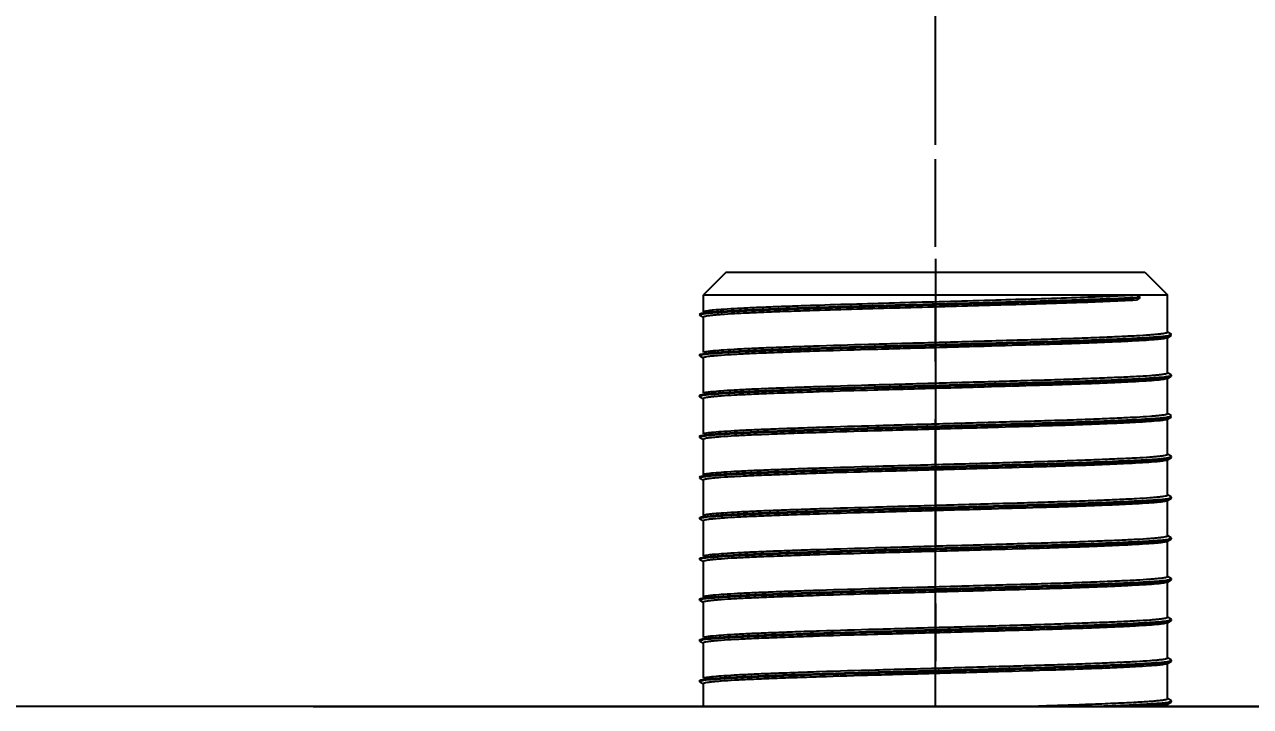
# Model space of a CAD drawing. Header units: millimetres. Extents: x 14221 to 15062, y 1145 to 1740.
# Drawn here: x 14481.2 to 14535.3, y 1501.9 to 1532 of the extents above; entities that cross this region are included whole.
import ezdxf

# ---------------------------------------------------------------- set-up
doc = ezdxf.new("R2010")
doc.units = ezdxf.units.MM
doc.linetypes.add('CENTERX2', pattern=[20.32, 12.7, -2.54, 2.54, -2.54])
for name, color, linetype in [('CENTER', 1, 'CENTERX2'), ('DIM', 3, 'Continuous'), ('벽', 2, 'Continuous')]:
    doc.layers.add(name, color=color, linetype=linetype)
doc.styles.get("Standard").update_dxf_attribs({"font": 'arial.ttf'})
doc.dimstyles.new('ISO-25', dxfattribs={"dimtxt": 5, "dimasz": 5, "dimexe": 1.252, "dimexo": 0.625, "dimgap": 1, "dimtad": 1, "dimtoh": 1, "dimdec": 1, "dimdsep": 46, "dimtxsty": 'Standard', "dimcen": 0, "dimclrd": 3, "dimclre": 3, "dimclrt": 4, "dimadec": 0, "dimazin": 0, "dimtfac": 1, "dimtdec": 1, "dimtmove": 0, "dimatfit": 3, "dimfxl": 1, "dimarcsym": 0})

# ---------------------------------------------------------------- blocks, each defined once
blk = doc.blocks.new('*D50')
at = {"layer": 'Defpoints', "color": 0, "transparency": 16777216}
for p in [(14521.405, 1543.497), (14317.402, 1526.067), (14521.405, 1526.067)]:
    blk.add_point(p, dxfattribs=at)
at = {"layer": 'DIM', "color": 3, "lineweight": -2, "transparency": 16777216}
for p, q in [((14317.402, 1526.692), (14317.402, 1544.749)), ((14521.405, 1526.692), (14521.405, 1544.749)), ((14323.402, 1543.497), (14402.128, 1543.497)), ((14515.405, 1543.497), (14436.679, 1543.497))]:
    blk.add_line(p, q, dxfattribs=at)
at = {"layer": 'DIM', "color": 3, "transparency": 16777216}
for points in [[(14323.402, 1544.497), (14323.402, 1542.497), (14317.402, 1543.497)], [(14515.405, 1544.497), (14515.405, 1542.497), (14521.405, 1543.497)]]:
    blk.add_solid(points, dxfattribs=at)
at = {"layer": 'DIM', "color": 4, "transparency": 16777216, "insert": (14419.404, 1543.497), "char_height": 6, "attachment_point": 5}
blk.add_mtext('150~200', dxfattribs=at)

msp = doc.modelspace()

# ---------------------------------------------------------------- linework, layer by layer
at = {"color": 7, "linetype": 'Continuous'}
for p, q in [((14512.155, 1521.067), (14511.155, 1520.067)), ((14512.155, 1521.067), (14530.655, 1521.067)), ((14530.655, 1521.067), (14531.655, 1520.067)), ((14511.155, 1520.067), (14531.655, 1520.067)), ((14511.155, 1519.318), (14511.155, 1520.067)), ((14530.282, 1520.067), (14530.431, 1519.968)), ((14530.431, 1519.929), (14530.282, 1519.829)), ((14530.294, 1519.961), (14530.431, 1519.968)), ((14530.431, 1519.929), (14530.431, 1519.968)), ((14531.655, 1518.418), (14531.655, 1520.067)), ((14510.983, 1519.219), (14510.995, 1519.232)), ((14510.983, 1519.179), (14510.984, 1519.182)), ((14510.995, 1519.165), (14510.983, 1519.179)), ((14510.984, 1519.182), (14510.988, 1519.187)), ((14510.995, 1519.165), (14511.152, 1519.074)), ((14511.167, 1519.331), (14511.155, 1519.324)), ((14511.155, 1517.518), (14511.155, 1519.08)), ((14531.816, 1518.332), (14531.658, 1518.423)), ((14531.815, 1518.266), (14531.827, 1518.279)), ((14531.827, 1518.319), (14531.816, 1518.332)), ((14531.643, 1518.166), (14531.655, 1518.173)), ((14531.655, 1518.173), (14531.815, 1518.266)), ((14531.655, 1516.618), (14531.655, 1518.166)), ((14531.803, 1518.26), (14531.815, 1518.266)), ((14510.983, 1517.419), (14510.995, 1517.432)), ((14510.983, 1517.419), (14510.983, 1517.379)), ((14510.995, 1517.365), (14510.983, 1517.379)), ((14510.995, 1517.432), (14511.015, 1517.441)), ((14510.995, 1517.365), (14511.152, 1517.274)), ((14511.015, 1517.441), (14511.119, 1517.464)), ((14511.015, 1517.401), (14511.125, 1517.425)), ((14511.167, 1517.531), (14511.155, 1517.524)), ((14511.155, 1515.718), (14511.155, 1517.28)), ((14531.643, 1516.366), (14531.655, 1516.373)), ((14531.655, 1516.373), (14531.815, 1516.466)), ((14531.655, 1514.818), (14531.655, 1516.366)), ((14531.816, 1516.532), (14531.658, 1516.623)), ((14531.815, 1516.466), (14531.827, 1516.479)), ((14531.827, 1516.519), (14531.816, 1516.532)), ((14531.823, 1516.51), (14531.826, 1516.515)), ((14531.826, 1516.515), (14531.827, 1516.519)), ((14531.827, 1516.479), (14531.827, 1516.519)), ((14510.983, 1515.619), (14510.995, 1515.632)), ((14510.983, 1515.619), (14510.983, 1515.579)), ((14510.983, 1515.579), (14510.985, 1515.583)), ((14510.995, 1515.565), (14510.983, 1515.579)), ((14510.985, 1515.583), (14510.989, 1515.588)), ((14510.995, 1515.565), (14511.152, 1515.474)), ((14511.167, 1515.731), (14511.155, 1515.724)), ((14511.155, 1513.918), (14511.155, 1515.48)), ((14531.643, 1514.566), (14531.655, 1514.573)), ((14531.655, 1514.573), (14531.815, 1514.666)), ((14531.655, 1513.018), (14531.655, 1514.58)), ((14531.816, 1514.732), (14531.658, 1514.823)), ((14531.686, 1514.671), (14531.788, 1514.694)), ((14531.691, 1514.633), (14531.788, 1514.654)), ((14531.788, 1514.654), (14531.815, 1514.666)), ((14531.815, 1514.666), (14531.827, 1514.679)), ((14531.827, 1514.719), (14531.816, 1514.732)), ((14510.983, 1513.819), (14510.995, 1513.832)), ((14510.983, 1513.819), (14510.983, 1513.779)), ((14510.983, 1513.779), (14510.99, 1513.789)), ((14510.995, 1513.765), (14510.983, 1513.779)), ((14510.99, 1513.789), (14510.994, 1513.792)), ((14510.995, 1513.765), (14511.152, 1513.674)), ((14511.167, 1513.931), (14511.155, 1513.924)), ((14511.155, 1512.118), (14511.155, 1513.68)), ((14531.655, 1512.773), (14531.815, 1512.866)), ((14531.816, 1512.932), (14531.658, 1513.023)), ((14531.815, 1512.866), (14531.827, 1512.879)), ((14531.827, 1512.919), (14531.816, 1512.932)), ((14531.824, 1512.912), (14531.827, 1512.916)), ((14531.827, 1512.879), (14531.827, 1512.919)), ((14531.827, 1512.916), (14531.827, 1512.919)), ((14531.643, 1512.766), (14531.655, 1512.773)), ((14531.655, 1511.218), (14531.655, 1512.78)), ((14510.983, 1512.019), (14510.995, 1512.032)), ((14510.995, 1511.965), (14510.983, 1511.979)), ((14510.995, 1512.032), (14511.064, 1512.054)), ((14510.995, 1511.965), (14511.152, 1511.874)), ((14511.064, 1512.054), (14511.13, 1512.066)), ((14511.064, 1512.014), (14511.133, 1512.027)), ((14511.167, 1512.131), (14511.155, 1512.124)), ((14511.155, 1510.318), (14511.155, 1511.88)), ((14531.643, 1510.966), (14531.655, 1510.973)), ((14531.655, 1510.973), (14531.816, 1511.066)), ((14531.655, 1509.418), (14531.655, 1510.98)), ((14531.816, 1511.132), (14531.658, 1511.223)), ((14531.678, 1511.07), (14531.749, 1511.084)), ((14531.682, 1511.031), (14531.749, 1511.044)), ((14531.749, 1511.044), (14531.816, 1511.066)), ((14531.827, 1511.119), (14531.816, 1511.132)), ((14531.816, 1511.066), (14531.827, 1511.079)), ((14531.827, 1511.079), (14531.827, 1511.119)), ((14510.983, 1510.219), (14510.995, 1510.232)), ((14510.983, 1510.219), (14510.983, 1510.179)), ((14510.983, 1510.179), (14510.984, 1510.182)), ((14510.995, 1510.165), (14510.983, 1510.179)), ((14510.984, 1510.182), (14510.986, 1510.185)), ((14510.995, 1510.165), (14511.152, 1510.074)), ((14511.167, 1510.331), (14511.155, 1510.324)), ((14511.155, 1508.518), (14511.155, 1510.08)), ((14531.643, 1509.166), (14531.655, 1509.173)), ((14531.655, 1509.173), (14531.816, 1509.266)), ((14531.655, 1507.618), (14531.655, 1509.18)), ((14531.816, 1509.332), (14531.658, 1509.423)), ((14531.827, 1509.319), (14531.816, 1509.332)), ((14531.816, 1509.266), (14531.827, 1509.279)), ((14531.827, 1509.279), (14531.827, 1509.319)), ((14511.167, 1508.531), (14511.155, 1508.524)), ((14510.983, 1508.419), (14510.995, 1508.432)), ((14510.983, 1508.419), (14510.983, 1508.379)), ((14510.995, 1508.365), (14510.983, 1508.379)), ((14510.995, 1508.432), (14511.011, 1508.439)), ((14510.995, 1508.365), (14511.152, 1508.274)), ((14511.011, 1508.439), (14511.118, 1508.464)), ((14511.011, 1508.399), (14511.125, 1508.425)), ((14511.155, 1506.718), (14511.155, 1508.28)), ((14531.655, 1507.373), (14531.816, 1507.466)), ((14531.816, 1507.532), (14531.658, 1507.623)), ((14531.825, 1507.524), (14531.816, 1507.532)), ((14531.816, 1507.466), (14531.827, 1507.479)), ((14531.823, 1507.51), (14531.826, 1507.515)), ((14531.827, 1507.519), (14531.825, 1507.524)), ((14531.826, 1507.515), (14531.827, 1507.519)), ((14531.827, 1507.479), (14531.827, 1507.519)), ((14531.643, 1507.366), (14531.655, 1507.373)), ((14531.655, 1505.818), (14531.655, 1507.38)), ((14510.983, 1506.619), (14510.995, 1506.632)), ((14510.983, 1506.619), (14510.983, 1506.579)), ((14510.983, 1506.579), (14510.984, 1506.583)), ((14510.995, 1506.565), (14510.983, 1506.579)), ((14510.984, 1506.583), (14510.989, 1506.588)), ((14510.995, 1506.565), (14511.152, 1506.474)), ((14511.167, 1506.731), (14511.155, 1506.724)), ((14511.155, 1504.918), (14511.155, 1506.48)), ((14531.816, 1505.732), (14531.658, 1505.823)), ((14531.644, 1505.566), (14531.655, 1505.573)), ((14531.655, 1505.573), (14531.816, 1505.666)), ((14531.655, 1504.018), (14531.655, 1505.58)), ((14531.686, 1505.671), (14531.798, 1505.697)), ((14531.693, 1505.633), (14531.798, 1505.658)), ((14531.798, 1505.658), (14531.816, 1505.666)), ((14531.827, 1505.719), (14531.816, 1505.732)), ((14531.816, 1505.666), (14531.827, 1505.679)), ((14531.827, 1505.679), (14531.827, 1505.719)), ((14510.983, 1504.819), (14510.995, 1504.832)), ((14510.983, 1504.819), (14510.983, 1504.779)), ((14510.995, 1504.765), (14510.983, 1504.779)), ((14510.995, 1504.765), (14511.152, 1504.674)), ((14511.167, 1504.931), (14511.155, 1504.924)), ((14511.155, 1503.118), (14511.155, 1504.68)), ((14531.644, 1503.766), (14531.655, 1503.773)), ((14531.647, 1503.865), (14531.651, 1503.866)), ((14531.648, 1503.865), (14531.651, 1503.866)), ((14531.655, 1503.773), (14531.816, 1503.866)), ((14531.655, 1502.218), (14531.655, 1503.78)), ((14531.816, 1503.932), (14531.658, 1504.023)), ((14531.827, 1503.919), (14531.816, 1503.932)), ((14531.816, 1503.866), (14531.827, 1503.879)), ((14531.824, 1503.911), (14531.827, 1503.915)), ((14531.827, 1503.879), (14531.827, 1503.919)), ((14531.827, 1503.915), (14531.827, 1503.919)), ((14511.167, 1503.131), (14511.155, 1503.124)), ((14510.983, 1503.019), (14510.995, 1503.032)), ((14510.983, 1503.019), (14510.983, 1502.979)), ((14510.995, 1502.965), (14510.983, 1502.979)), ((14510.995, 1502.965), (14511.152, 1502.874)), ((14511.08, 1503.057), (14511.135, 1503.067)), ((14511.08, 1503.017), (14511.138, 1503.027)), ((14511.155, 1501.873), (14511.155, 1502.88)), ((14531.655, 1501.973), (14531.816, 1502.066)), ((14531.816, 1502.132), (14531.658, 1502.223)), ((14531.684, 1502.071), (14531.777, 1502.091)), ((14531.689, 1502.032), (14531.777, 1502.051)), ((14531.777, 1502.051), (14531.816, 1502.066)), ((14531.827, 1502.119), (14531.816, 1502.132)), ((14531.816, 1502.066), (14531.827, 1502.079)), ((14531.827, 1502.079), (14531.827, 1502.119)), ((14493.905, 1501.873), (14496.664, 1501.873)), ((14496.664, 1501.873), (14546.146, 1501.873)), ((14529.252, 1501.873), (14530.333, 1501.923)), ((14531.644, 1501.966), (14531.655, 1501.973)), ((14531.655, 1501.873), (14531.655, 1501.966))]:
    msp.add_line(p, q, dxfattribs=at)
for centre, radius, start, end in [((14511.483, 1517.043), 2.211, 98.5321, 99.0498), ((14511.528, 1516.741), 2.517, 98.3334, 98.5387), ((14511.443, 1515.495), 1.956, 98.9526, 99.343), ((14531.284, 1518.863), 2.426, 278.5693, 278.7863), ((14531.322, 1518.616), 2.176, 278.7823, 279.2278), ((14511.42, 1513.837), 1.813, 98.7231, 100.0018), ((14511.5, 1513.328), 2.328, 98.5327, 98.766), ((14531.372, 1516.513), 1.868, 279.2843, 279.6806), ((14511.464, 1509.965), 2.088, 98.8138, 99.1006), ((14531.35, 1513.047), 2.004, 279.1048, 279.4159), ((14531.775, 1509.375), 0.0807, 296.7384, 298.334), ((14511.441, 1506.506), 1.945, 98.9624, 99.3659), ((14531.291, 1509.819), 2.381, 278.621, 278.845), ((14531.338, 1509.521), 2.079, 278.8364, 279.4478), ((14511.444, 1504.692), 1.959, 98.6614, 99.6107), ((14511.51, 1504.265), 2.392, 98.4643, 98.6853), ((14511.456, 1502.817), 2.036, 98.8122, 99.2491), ((14531.265, 1506.388), 2.551, 278.4285, 278.6299), ((14511.478, 1500.875), 2.179, 98.7025, 98.9679), ((14531.368, 1503.937), 1.892, 279.2585, 279.6245)]:
    msp.add_arc(centre, radius, start, end, dxfattribs=at)
for points, knots in [([(14510.995, 1519.232), (14511.016, 1519.244), (14511.087, 1519.259), (14511.221, 1519.281), (14511.422, 1519.302), (14511.687, 1519.324), (14512.015, 1519.347), (14512.566, 1519.38), (14513.387, 1519.418), (14514.518, 1519.462), (14515.828, 1519.507), (14517.281, 1519.553), (14518.832, 1519.597), (14520.447, 1519.641), (14522.615, 1519.701), (14525.185, 1519.773), (14527.919, 1519.857), (14529.577, 1519.924), (14530.294, 1519.961)], [0, 0, 0, 0, 0.003836, 0.01092, 0.021349, 0.035138, 0.052198, 0.072364, 0.120976, 0.179733, 0.248219, 0.324518, 0.405403, 0.489238, 0.5753, 0.742328, 0.888425, 1, 1, 1, 1]), ([(14511.163, 1519.231), (14511.3, 1519.251), (14511.651, 1519.283), (14512.286, 1519.326), (14513.128, 1519.367), (14514.612, 1519.427), (14516.808, 1519.5), (14519.714, 1519.582), (14522.77, 1519.666), (14525.704, 1519.748), (14528.243, 1519.83), (14529.774, 1519.894), (14530.431, 1519.929)], [0, 0, 0, 0, 0.0214, 0.054827, 0.099012, 0.152629, 0.28591, 0.440852, 0.604861, 0.761586, 0.89762, 1, 1, 1, 1]), ([(14516.28, 1519.617), (14517.54, 1519.659), (14520.136, 1519.731), (14523.923, 1519.838), (14527.33, 1519.938), (14529.402, 1520.02), (14530.282, 1520.067)], [0, 0, 0, 0, 0.269963, 0.556123, 0.811215, 1, 1, 1, 1]), ([(14516.28, 1519.379), (14515.906, 1519.367), (14515.197, 1519.343), (14514.195, 1519.306), (14513.32, 1519.27), (14512.58, 1519.234), (14512.052, 1519.201), (14511.709, 1519.174), (14511.514, 1519.155), (14511.365, 1519.138), (14511.252, 1519.119), (14511.193, 1519.106), (14511.155, 1519.089), (14511.155, 1519.08)], [0, 0, 0, 0, 0.218511, 0.413956, 0.584608, 0.729616, 0.846167, 0.892512, 0.930549, 0.960138, 0.981373, 0.994464, 1, 1, 1, 1]), ([(14511.167, 1519.331), (14511.182, 1519.34), (14511.229, 1519.352), (14511.318, 1519.369), (14511.447, 1519.386), (14511.696, 1519.412), (14512.104, 1519.443), (14512.7, 1519.478), (14513.428, 1519.513), (14514.278, 1519.547), (14515.242, 1519.582), (14515.922, 1519.606), (14516.28, 1519.617)], [0, 0, 0, 0, 0.010311, 0.027981, 0.053226, 0.086179, 0.174925, 0.292488, 0.435383, 0.601523, 0.790291, 1, 1, 1, 1]), ([(14530.282, 1519.829), (14529.402, 1519.782), (14527.33, 1519.7), (14523.923, 1519.6), (14520.136, 1519.493), (14517.54, 1519.421), (14516.28, 1519.379)], [0, 0, 0, 0, 0.188785, 0.443877, 0.730037, 1, 1, 1, 1]), ([(14510.988, 1519.187), (14511, 1519.199), (14511.053, 1519.211), (14511.101, 1519.222), (14511.135, 1519.227)], [0, 0, 0, 0, 0.336866, 1, 1, 1, 1]), ([(14511.119, 1517.464), (14511.269, 1517.489), (14511.674, 1517.524), (14512.424, 1517.574), (14513.448, 1517.621), (14514.718, 1517.669), (14516.197, 1517.719), (14518.442, 1517.788), (14521.389, 1517.866), (14524.83, 1517.964), (14527.513, 1518.043), (14529.339, 1518.116), (14530.37, 1518.162), (14531.123, 1518.21), (14531.531, 1518.245), (14531.685, 1518.271)], [0, 0, 0, 0, 0.022084, 0.059219, 0.109543, 0.171485, 0.244372, 0.325279, 0.49881, 0.67405, 0.826946, 0.890034, 0.940373, 0.977341, 1, 1, 1, 1]), ([(14516.28, 1517.817), (14517.105, 1517.844), (14518.81, 1517.895), (14521.405, 1517.966), (14523.596, 1518.03), (14525.304, 1518.079), (14526.494, 1518.115), (14527.603, 1518.152), (14528.61, 1518.19), (14529.491, 1518.228), (14530.229, 1518.263), (14530.752, 1518.294), (14531.093, 1518.321), (14531.289, 1518.34), (14531.442, 1518.358), (14531.556, 1518.377), (14531.617, 1518.392), (14531.655, 1518.408), (14531.655, 1518.418)], [0, 0, 0, 0, 0.160864, 0.332305, 0.505791, 0.587782, 0.665275, 0.737826, 0.803915, 0.861561, 0.909637, 0.948019, 0.963469, 0.976307, 0.986403, 0.99367, 0.998132, 1, 1, 1, 1]), ([(14531.685, 1518.271), (14531.698, 1518.273), (14531.738, 1518.281), (14531.778, 1518.289), (14531.803, 1518.299)], [0, 0, 0, 0, 0.324904, 1, 1, 1, 1]), ([(14531.803, 1518.299), (14531.807, 1518.301), (14531.816, 1518.305), (14531.827, 1518.312), (14531.827, 1518.319)], [0, 0, 0, 0, 0.36928, 1, 1, 1, 1]), ([(14511.138, 1517.427), (14511.294, 1517.452), (14511.711, 1517.488), (14512.476, 1517.537), (14513.512, 1517.584), (14515.346, 1517.653), (14518.02, 1517.737), (14521.464, 1517.829), (14524.893, 1517.926), (14527.562, 1518.005), (14529.375, 1518.077), (14530.395, 1518.124), (14531.139, 1518.171), (14531.541, 1518.206), (14531.691, 1518.233)], [0, 0, 0, 0, 0.022988, 0.060897, 0.111807, 0.174242, 0.328536, 0.502007, 0.676651, 0.82875, 0.891349, 0.941208, 0.977745, 1, 1, 1, 1]), ([(14511.167, 1517.531), (14511.182, 1517.54), (14511.229, 1517.552), (14511.318, 1517.569), (14511.447, 1517.586), (14511.696, 1517.612), (14512.104, 1517.643), (14512.7, 1517.678), (14513.428, 1517.713), (14514.278, 1517.747), (14515.242, 1517.782), (14515.922, 1517.806), (14516.28, 1517.817)], [0, 0, 0, 0, 0.010311, 0.027981, 0.053226, 0.086179, 0.174925, 0.292488, 0.435383, 0.601523, 0.790291, 1, 1, 1, 1]), ([(14531.643, 1518.166), (14531.627, 1518.157), (14531.577, 1518.144), (14531.482, 1518.126), (14531.345, 1518.108), (14531.083, 1518.081), (14530.66, 1518.05), (14530.042, 1518.016), (14529.282, 1517.98), (14528.39, 1517.943), (14527.382, 1517.906), (14525.867, 1517.857), (14523.82, 1517.798), (14521.284, 1517.725), (14518.749, 1517.656), (14517.086, 1517.606), (14516.28, 1517.579)], [0, 0, 0, 0, 0.003632, 0.00992, 0.018914, 0.030565, 0.061377, 0.101672, 0.151202, 0.209732, 0.275946, 0.347921, 0.505329, 0.675399, 0.842804, 1, 1, 1, 1]), ([(14531.691, 1518.233), (14531.704, 1518.235), (14531.741, 1518.242), (14531.779, 1518.25), (14531.803, 1518.26)], [0, 0, 0, 0, 0.322972, 1, 1, 1, 1]), ([(14510.983, 1517.379), (14510.983, 1517.381), (14510.99, 1517.394), (14511.005, 1517.397), (14511.015, 1517.401)], [0, 0, 0, 0, 0.146763, 1, 1, 1, 1]), ([(14516.28, 1517.579), (14515.906, 1517.567), (14515.197, 1517.543), (14514.195, 1517.506), (14513.32, 1517.47), (14512.58, 1517.434), (14512.053, 1517.401), (14511.709, 1517.374), (14511.514, 1517.355), (14511.365, 1517.338), (14511.252, 1517.319), (14511.193, 1517.306), (14511.155, 1517.289), (14511.155, 1517.28)], [0, 0, 0, 0, 0.218511, 0.413956, 0.584608, 0.729616, 0.846167, 0.892512, 0.930549, 0.960138, 0.981373, 0.994464, 1, 1, 1, 1]), ([(14511.142, 1515.668), (14511.297, 1515.692), (14511.71, 1515.727), (14512.467, 1515.776), (14513.491, 1515.823), (14515.301, 1515.891), (14517.941, 1515.975), (14521.349, 1516.065), (14524.755, 1516.162), (14527.419, 1516.24), (14529.243, 1516.311), (14530.285, 1516.358), (14531.058, 1516.405), (14531.482, 1516.44), (14531.645, 1516.465)], [0, 0, 0, 0, 0.022934, 0.060537, 0.110932, 0.172666, 0.325294, 0.497166, 0.671042, 0.823378, 0.886778, 0.937838, 0.975843, 1, 1, 1, 1]), ([(14511.155, 1515.63), (14511.314, 1515.654), (14511.735, 1515.69), (14512.502, 1515.738), (14513.535, 1515.785), (14515.355, 1515.853), (14518.003, 1515.937), (14521.414, 1516.027), (14524.816, 1516.124), (14527.472, 1516.202), (14529.285, 1516.274), (14530.318, 1516.32), (14531.08, 1516.367), (14531.498, 1516.402), (14531.657, 1516.427)], [0, 0, 0, 0, 0.023519, 0.061656, 0.112496, 0.174645, 0.327826, 0.499888, 0.673497, 0.825294, 0.888272, 0.938851, 0.976372, 1, 1, 1, 1]), ([(14516.28, 1516.017), (14517.105, 1516.044), (14518.81, 1516.095), (14521.405, 1516.166), (14523.596, 1516.23), (14525.304, 1516.279), (14526.494, 1516.315), (14527.603, 1516.352), (14528.61, 1516.39), (14529.491, 1516.428), (14530.229, 1516.463), (14530.752, 1516.494), (14531.093, 1516.521), (14531.289, 1516.54), (14531.442, 1516.558), (14531.556, 1516.577), (14531.617, 1516.592), (14531.655, 1516.608), (14531.655, 1516.618)], [0, 0, 0, 0, 0.160864, 0.332305, 0.505791, 0.587782, 0.665275, 0.737826, 0.803915, 0.861561, 0.909637, 0.948019, 0.963469, 0.976307, 0.986403, 0.99367, 0.998132, 1, 1, 1, 1]), ([(14531.643, 1516.366), (14531.627, 1516.357), (14531.577, 1516.344), (14531.482, 1516.326), (14531.345, 1516.308), (14531.083, 1516.281), (14530.66, 1516.25), (14530.042, 1516.216), (14529.282, 1516.18), (14528.39, 1516.143), (14527.382, 1516.106), (14525.867, 1516.057), (14523.82, 1515.998), (14521.284, 1515.925), (14518.749, 1515.856), (14517.086, 1515.806), (14516.28, 1515.779)], [0, 0, 0, 0, 0.003632, 0.00992, 0.018914, 0.030565, 0.061377, 0.101672, 0.151202, 0.209732, 0.275946, 0.347921, 0.505329, 0.675399, 0.842804, 1, 1, 1, 1]), ([(14531.657, 1516.427), (14531.692, 1516.432), (14531.745, 1516.442), (14531.798, 1516.456), (14531.815, 1516.466)], [0, 0, 0, 0, 0.637492, 1, 1, 1, 1]), ([(14531.671, 1516.469), (14531.706, 1516.474), (14531.756, 1516.485), (14531.81, 1516.498), (14531.823, 1516.51)], [0, 0, 0, 0, 0.664964, 1, 1, 1, 1]), ([(14510.989, 1515.588), (14511, 1515.597), (14511.041, 1515.609), (14511.08, 1515.617), (14511.106, 1515.622)], [0, 0, 0, 0, 0.354286, 1, 1, 1, 1]), ([(14510.995, 1515.632), (14511.011, 1515.641), (14511.061, 1515.654), (14511.11, 1515.663), (14511.142, 1515.668)], [0, 0, 0, 0, 0.365008, 1, 1, 1, 1]), ([(14516.28, 1515.779), (14515.906, 1515.767), (14515.197, 1515.743), (14514.195, 1515.706), (14513.32, 1515.67), (14512.58, 1515.634), (14512.053, 1515.601), (14511.709, 1515.574), (14511.514, 1515.555), (14511.365, 1515.538), (14511.252, 1515.519), (14511.193, 1515.506), (14511.155, 1515.489), (14511.155, 1515.48)], [0, 0, 0, 0, 0.218511, 0.413956, 0.584608, 0.729616, 0.846167, 0.892512, 0.930549, 0.960138, 0.981373, 0.994464, 1, 1, 1, 1]), ([(14511.167, 1515.731), (14511.182, 1515.74), (14511.229, 1515.752), (14511.318, 1515.769), (14511.447, 1515.786), (14511.696, 1515.812), (14512.104, 1515.843), (14512.7, 1515.878), (14513.428, 1515.913), (14514.278, 1515.947), (14515.242, 1515.982), (14515.922, 1516.006), (14516.28, 1516.017)], [0, 0, 0, 0, 0.010311, 0.027981, 0.053226, 0.086179, 0.174925, 0.292488, 0.435383, 0.601523, 0.790291, 1, 1, 1, 1]), ([(14511.242, 1513.881), (14511.423, 1513.904), (14511.883, 1513.94), (14513.136, 1514.013), (14515.262, 1514.089), (14518.277, 1514.184), (14521.666, 1514.274), (14525.017, 1514.369), (14527.617, 1514.447), (14529.385, 1514.518), (14530.385, 1514.563), (14531.12, 1514.609), (14531.521, 1514.644), (14531.673, 1514.669)], [0, 0, 0, 0, 0.026801, 0.067619, 0.184247, 0.33875, 0.510244, 0.681512, 0.830513, 0.891928, 0.941059, 0.977376, 1, 1, 1, 1]), ([(14511.242, 1513.842), (14511.424, 1513.864), (14511.886, 1513.901), (14513.147, 1513.974), (14515.284, 1514.05), (14518.316, 1514.146), (14521.718, 1514.236), (14525.076, 1514.331), (14527.678, 1514.409), (14529.44, 1514.48), (14530.431, 1514.526), (14531.153, 1514.572), (14531.545, 1514.607), (14531.691, 1514.633)], [0, 0, 0, 0, 0.026906, 0.067916, 0.185135, 0.340332, 0.512462, 0.683968, 0.832804, 0.893851, 0.94247, 0.978167, 1, 1, 1, 1]), ([(14516.28, 1514.217), (14517.105, 1514.244), (14518.81, 1514.295), (14521.405, 1514.366), (14523.596, 1514.43), (14525.304, 1514.479), (14526.494, 1514.515), (14527.603, 1514.552), (14528.61, 1514.59), (14529.491, 1514.628), (14530.229, 1514.663), (14530.752, 1514.694), (14531.093, 1514.721), (14531.29, 1514.74), (14531.442, 1514.758), (14531.556, 1514.777), (14531.617, 1514.792), (14531.655, 1514.808), (14531.655, 1514.818)], [0, 0, 0, 0, 0.160864, 0.332305, 0.505791, 0.587782, 0.665275, 0.737826, 0.803915, 0.861561, 0.909637, 0.948019, 0.963469, 0.976307, 0.986403, 0.99367, 0.998132, 1, 1, 1, 1]), ([(14531.643, 1514.566), (14531.627, 1514.557), (14531.577, 1514.544), (14531.483, 1514.526), (14531.345, 1514.508), (14531.083, 1514.481), (14530.66, 1514.45), (14530.042, 1514.416), (14529.282, 1514.38), (14528.39, 1514.343), (14527.382, 1514.306), (14525.867, 1514.257), (14523.82, 1514.198), (14521.284, 1514.125), (14518.749, 1514.056), (14517.086, 1514.006), (14516.28, 1513.979)], [0, 0, 0, 0, 0.003632, 0.00992, 0.018914, 0.030565, 0.061377, 0.101672, 0.151202, 0.209732, 0.275946, 0.347921, 0.505329, 0.675399, 0.842804, 1, 1, 1, 1]), ([(14531.788, 1514.694), (14531.794, 1514.696), (14531.807, 1514.701), (14531.827, 1514.709), (14531.827, 1514.719)], [0, 0, 0, 0, 0.388186, 1, 1, 1, 1]), ([(14516.28, 1513.979), (14515.906, 1513.967), (14515.197, 1513.943), (14514.195, 1513.906), (14513.32, 1513.87), (14512.58, 1513.834), (14512.053, 1513.801), (14511.709, 1513.774), (14511.514, 1513.755), (14511.365, 1513.738), (14511.252, 1513.719), (14511.193, 1513.706), (14511.155, 1513.689), (14511.155, 1513.68)], [0, 0, 0, 0, 0.218511, 0.413956, 0.584608, 0.729616, 0.846167, 0.892512, 0.930549, 0.960138, 0.981373, 0.994464, 1, 1, 1, 1]), ([(14511.167, 1513.931), (14511.182, 1513.94), (14511.229, 1513.952), (14511.318, 1513.969), (14511.447, 1513.986), (14511.696, 1514.012), (14512.104, 1514.043), (14512.7, 1514.078), (14513.428, 1514.113), (14514.278, 1514.147), (14515.242, 1514.182), (14515.922, 1514.206), (14516.28, 1514.217)], [0, 0, 0, 0, 0.010311, 0.027981, 0.053226, 0.086179, 0.174925, 0.292488, 0.435383, 0.601523, 0.790291, 1, 1, 1, 1]), ([(14510.994, 1513.792), (14511.019, 1513.806), (14511.105, 1513.822), (14511.187, 1513.835), (14511.242, 1513.842)], [0, 0, 0, 0, 0.342914, 1, 1, 1, 1]), ([(14510.995, 1513.832), (14511.02, 1513.846), (14511.105, 1513.862), (14511.187, 1513.875), (14511.242, 1513.881)], [0, 0, 0, 0, 0.344037, 1, 1, 1, 1]), ([(14511.13, 1512.066), (14511.279, 1512.09), (14511.682, 1512.125), (14512.424, 1512.174), (14513.432, 1512.22), (14515.222, 1512.288), (14517.841, 1512.372), (14521.233, 1512.462), (14524.635, 1512.558), (14527.307, 1512.637), (14529.146, 1512.707), (14530.206, 1512.754), (14531.001, 1512.8), (14531.441, 1512.836), (14531.613, 1512.86)], [0, 0, 0, 0, 0.022231, 0.0591, 0.108799, 0.169812, 0.321217, 0.492333, 0.666251, 0.819301, 0.883462, 0.935502, 0.97458, 1, 1, 1, 1]), ([(14516.28, 1512.417), (14517.105, 1512.444), (14518.81, 1512.495), (14521.405, 1512.566), (14523.596, 1512.63), (14525.304, 1512.679), (14526.494, 1512.715), (14527.603, 1512.752), (14528.61, 1512.79), (14529.491, 1512.828), (14530.229, 1512.863), (14530.752, 1512.894), (14531.093, 1512.921), (14531.29, 1512.94), (14531.442, 1512.958), (14531.556, 1512.977), (14531.617, 1512.992), (14531.655, 1513.008), (14531.655, 1513.018)], [0, 0, 0, 0, 0.160864, 0.332305, 0.505791, 0.587782, 0.665275, 0.737826, 0.803915, 0.861561, 0.909637, 0.948019, 0.963469, 0.976307, 0.986403, 0.99367, 0.998132, 1, 1, 1, 1]), ([(14531.613, 1512.86), (14531.662, 1512.867), (14531.727, 1512.876), (14531.797, 1512.896), (14531.819, 1512.906), (14531.824, 1512.912)], [0, 0, 0, 0, 0.684876, 0.886775, 1, 1, 1, 1]), ([(14531.613, 1512.82), (14531.657, 1512.827), (14531.725, 1512.838), (14531.794, 1512.853), (14531.815, 1512.866)], [0, 0, 0, 0, 0.647576, 1, 1, 1, 1]), ([(14511.144, 1512.028), (14511.298, 1512.052), (14511.708, 1512.088), (14512.459, 1512.136), (14513.474, 1512.182), (14515.268, 1512.25), (14517.887, 1512.333), (14521.273, 1512.423), (14524.665, 1512.52), (14527.326, 1512.598), (14529.157, 1512.668), (14530.212, 1512.715), (14531.004, 1512.761), (14531.441, 1512.797), (14531.613, 1512.82)], [0, 0, 0, 0, 0.022851, 0.060222, 0.11027, 0.171548, 0.323125, 0.494023, 0.667453, 0.819976, 0.883887, 0.93572, 0.974656, 1, 1, 1, 1]), ([(14511.167, 1512.131), (14511.182, 1512.14), (14511.229, 1512.152), (14511.318, 1512.169), (14511.447, 1512.186), (14511.696, 1512.212), (14512.104, 1512.243), (14512.7, 1512.278), (14513.428, 1512.313), (14514.278, 1512.347), (14515.242, 1512.382), (14515.922, 1512.406), (14516.28, 1512.417)], [0, 0, 0, 0, 0.010311, 0.027981, 0.053226, 0.086179, 0.174925, 0.292488, 0.435383, 0.601523, 0.790291, 1, 1, 1, 1]), ([(14531.643, 1512.766), (14531.627, 1512.757), (14531.577, 1512.744), (14531.483, 1512.726), (14531.345, 1512.708), (14531.083, 1512.681), (14530.66, 1512.65), (14530.042, 1512.616), (14529.282, 1512.58), (14528.39, 1512.543), (14527.382, 1512.506), (14525.867, 1512.457), (14523.82, 1512.398), (14521.284, 1512.325), (14518.749, 1512.256), (14517.086, 1512.206), (14516.28, 1512.179)], [0, 0, 0, 0, 0.003632, 0.00992, 0.018914, 0.030565, 0.061377, 0.101672, 0.151202, 0.209732, 0.275946, 0.347921, 0.505329, 0.675399, 0.842804, 1, 1, 1, 1]), ([(14510.983, 1511.979), (14510.983, 1511.988), (14511.019, 1512.004), (14511.044, 1512.009), (14511.064, 1512.014)], [0, 0, 0, 0, 0.299047, 1, 1, 1, 1]), ([(14516.28, 1512.179), (14515.906, 1512.167), (14515.197, 1512.143), (14514.195, 1512.106), (14513.32, 1512.07), (14512.58, 1512.034), (14512.053, 1512.001), (14511.709, 1511.974), (14511.514, 1511.955), (14511.365, 1511.938), (14511.252, 1511.919), (14511.193, 1511.906), (14511.155, 1511.889), (14511.155, 1511.88)], [0, 0, 0, 0, 0.218511, 0.413956, 0.584608, 0.729616, 0.846167, 0.892512, 0.930549, 0.960138, 0.981373, 0.994464, 1, 1, 1, 1]), ([(14511.192, 1510.275), (14511.362, 1510.298), (14511.801, 1510.334), (14512.593, 1510.383), (14513.645, 1510.429), (14515.478, 1510.497), (14518.132, 1510.58), (14521.535, 1510.67), (14524.914, 1510.766), (14527.545, 1510.845), (14529.337, 1510.915), (14530.354, 1510.962), (14531.102, 1511.008), (14531.511, 1511.043), (14531.667, 1511.068)], [0, 0, 0, 0, 0.025033, 0.064428, 0.116207, 0.179145, 0.333024, 0.504889, 0.677455, 0.827946, 0.890166, 0.940021, 0.97692, 1, 1, 1, 1]), ([(14511.192, 1510.235), (14511.362, 1510.259), (14511.803, 1510.295), (14512.599, 1510.343), (14513.656, 1510.39), (14515.497, 1510.458), (14518.162, 1510.541), (14521.576, 1510.632), (14524.962, 1510.728), (14527.593, 1510.806), (14529.381, 1510.878), (14530.39, 1510.924), (14531.129, 1510.97), (14531.53, 1511.005), (14531.682, 1511.031)], [0, 0, 0, 0, 0.025111, 0.064654, 0.116635, 0.179828, 0.334258, 0.506623, 0.679385, 0.82975, 0.891684, 0.941133, 0.977543, 1, 1, 1, 1]), ([(14516.28, 1510.617), (14517.106, 1510.644), (14518.81, 1510.695), (14521.405, 1510.766), (14523.596, 1510.83), (14525.304, 1510.879), (14526.494, 1510.915), (14527.603, 1510.952), (14528.61, 1510.99), (14529.491, 1511.028), (14530.23, 1511.063), (14530.752, 1511.094), (14531.093, 1511.121), (14531.29, 1511.14), (14531.442, 1511.158), (14531.556, 1511.177), (14531.617, 1511.192), (14531.655, 1511.208), (14531.655, 1511.218)], [0, 0, 0, 0, 0.160864, 0.332305, 0.505791, 0.587782, 0.665275, 0.737826, 0.803915, 0.861561, 0.909637, 0.948019, 0.963469, 0.976307, 0.986403, 0.99367, 0.998132, 1, 1, 1, 1]), ([(14531.643, 1510.966), (14531.627, 1510.957), (14531.577, 1510.944), (14531.483, 1510.926), (14531.345, 1510.908), (14531.083, 1510.881), (14530.66, 1510.85), (14530.042, 1510.816), (14529.282, 1510.78), (14528.39, 1510.743), (14527.382, 1510.706), (14525.867, 1510.657), (14523.82, 1510.598), (14521.284, 1510.525), (14518.749, 1510.456), (14517.086, 1510.406), (14516.28, 1510.379)], [0, 0, 0, 0, 0.003632, 0.00992, 0.018914, 0.030565, 0.061377, 0.101672, 0.151202, 0.209732, 0.275946, 0.347921, 0.505329, 0.675399, 0.842804, 1, 1, 1, 1]), ([(14531.749, 1511.084), (14531.769, 1511.088), (14531.793, 1511.094), (14531.827, 1511.11), (14531.827, 1511.119)], [0, 0, 0, 0, 0.701279, 1, 1, 1, 1]), ([(14510.986, 1510.185), (14510.991, 1510.192), (14511.013, 1510.201), (14511.081, 1510.22), (14511.144, 1510.229), (14511.192, 1510.235)], [0, 0, 0, 0, 0.114222, 0.316531, 1, 1, 1, 1]), ([(14510.995, 1510.232), (14511.015, 1510.244), (14511.083, 1510.258), (14511.149, 1510.269), (14511.192, 1510.275)], [0, 0, 0, 0, 0.352918, 1, 1, 1, 1]), ([(14516.28, 1510.379), (14515.906, 1510.367), (14515.197, 1510.343), (14514.195, 1510.306), (14513.32, 1510.27), (14512.58, 1510.234), (14512.053, 1510.201), (14511.71, 1510.174), (14511.514, 1510.155), (14511.365, 1510.138), (14511.252, 1510.119), (14511.193, 1510.106), (14511.155, 1510.089), (14511.155, 1510.08)], [0, 0, 0, 0, 0.218511, 0.413956, 0.584608, 0.729616, 0.846167, 0.892512, 0.930549, 0.960138, 0.981373, 0.994464, 1, 1, 1, 1]), ([(14511.167, 1510.331), (14511.182, 1510.34), (14511.229, 1510.352), (14511.318, 1510.369), (14511.447, 1510.386), (14511.696, 1510.412), (14512.104, 1510.443), (14512.7, 1510.478), (14513.428, 1510.513), (14514.278, 1510.547), (14515.242, 1510.582), (14515.922, 1510.606), (14516.28, 1510.617)], [0, 0, 0, 0, 0.010311, 0.027981, 0.053226, 0.086179, 0.174925, 0.292488, 0.435383, 0.601523, 0.790291, 1, 1, 1, 1]), ([(14511.118, 1508.464), (14511.267, 1508.489), (14511.672, 1508.524), (14512.42, 1508.574), (14513.443, 1508.621), (14514.71, 1508.669), (14516.188, 1508.719), (14518.431, 1508.788), (14521.377, 1508.866), (14524.817, 1508.963), (14527.501, 1509.043), (14529.329, 1509.115), (14530.362, 1509.162), (14531.117, 1509.209), (14531.527, 1509.245), (14531.681, 1509.27)], [0, 0, 0, 0, 0.02202, 0.059083, 0.109335, 0.171199, 0.244008, 0.324855, 0.498289, 0.673521, 0.826486, 0.889657, 0.940105, 0.977194, 1, 1, 1, 1]), ([(14511.138, 1508.427), (14511.294, 1508.452), (14511.71, 1508.488), (14512.475, 1508.537), (14513.511, 1508.584), (14515.344, 1508.652), (14518.019, 1508.737), (14521.463, 1508.829), (14524.891, 1508.926), (14527.561, 1509.005), (14529.374, 1509.077), (14530.395, 1509.124), (14531.138, 1509.171), (14531.541, 1509.206), (14531.691, 1509.232)], [0, 0, 0, 0, 0.02297, 0.060864, 0.11176, 0.174183, 0.328461, 0.501927, 0.676579, 0.828695, 0.891306, 0.941179, 0.97773, 1, 1, 1, 1]), ([(14516.28, 1508.817), (14517.106, 1508.844), (14518.81, 1508.895), (14521.405, 1508.966), (14523.596, 1509.03), (14525.304, 1509.079), (14526.494, 1509.115), (14527.603, 1509.152), (14528.61, 1509.19), (14529.491, 1509.228), (14530.23, 1509.263), (14530.752, 1509.294), (14531.093, 1509.321), (14531.29, 1509.34), (14531.442, 1509.358), (14531.556, 1509.377), (14531.617, 1509.392), (14531.655, 1509.408), (14531.655, 1509.418)], [0, 0, 0, 0, 0.160864, 0.332305, 0.505791, 0.587782, 0.665275, 0.737826, 0.803915, 0.861561, 0.909637, 0.948019, 0.963469, 0.976307, 0.986403, 0.99367, 0.998132, 1, 1, 1, 1]), ([(14531.643, 1509.166), (14531.627, 1509.157), (14531.577, 1509.144), (14531.483, 1509.126), (14531.345, 1509.108), (14531.083, 1509.081), (14530.66, 1509.05), (14530.042, 1509.016), (14529.282, 1508.98), (14528.39, 1508.943), (14527.382, 1508.906), (14525.867, 1508.857), (14523.82, 1508.798), (14521.284, 1508.725), (14518.749, 1508.656), (14517.086, 1508.606), (14516.28, 1508.579)], [0, 0, 0, 0, 0.003632, 0.00992, 0.018914, 0.030565, 0.061377, 0.101672, 0.151202, 0.209732, 0.275946, 0.347921, 0.505329, 0.675399, 0.842804, 1, 1, 1, 1]), ([(14531.681, 1509.27), (14531.696, 1509.273), (14531.74, 1509.281), (14531.785, 1509.29), (14531.812, 1509.303)], [0, 0, 0, 0, 0.340319, 1, 1, 1, 1]), ([(14531.691, 1509.232), (14531.706, 1509.235), (14531.748, 1509.243), (14531.791, 1509.251), (14531.816, 1509.266)], [0, 0, 0, 0, 0.346369, 1, 1, 1, 1]), ([(14516.28, 1508.579), (14515.906, 1508.567), (14515.197, 1508.543), (14514.195, 1508.506), (14513.32, 1508.47), (14512.58, 1508.434), (14512.053, 1508.401), (14511.71, 1508.374), (14511.514, 1508.355), (14511.365, 1508.338), (14511.253, 1508.319), (14511.193, 1508.306), (14511.155, 1508.289), (14511.155, 1508.28)], [0, 0, 0, 0, 0.218511, 0.413956, 0.584608, 0.729616, 0.846167, 0.892512, 0.930549, 0.960138, 0.981373, 0.994464, 1, 1, 1, 1]), ([(14511.167, 1508.531), (14511.182, 1508.54), (14511.229, 1508.552), (14511.318, 1508.569), (14511.447, 1508.586), (14511.696, 1508.612), (14512.104, 1508.643), (14512.7, 1508.678), (14513.428, 1508.713), (14514.278, 1508.747), (14515.242, 1508.782), (14515.922, 1508.806), (14516.28, 1508.817)], [0, 0, 0, 0, 0.010311, 0.027981, 0.053226, 0.086179, 0.174925, 0.292488, 0.435383, 0.601523, 0.790291, 1, 1, 1, 1]), ([(14510.983, 1508.379), (14510.983, 1508.381), (14510.988, 1508.392), (14511.002, 1508.396), (14511.011, 1508.399)], [0, 0, 0, 0, 0.152736, 1, 1, 1, 1]), ([(14511.146, 1506.668), (14511.302, 1506.692), (14511.717, 1506.728), (14512.477, 1506.777), (14513.502, 1506.823), (14515.314, 1506.891), (14517.956, 1506.975), (14521.364, 1507.065), (14524.769, 1507.162), (14527.43, 1507.241), (14529.252, 1507.312), (14530.292, 1507.358), (14531.062, 1507.405), (14531.485, 1507.44), (14531.648, 1507.465)], [0, 0, 0, 0, 0.023087, 0.060825, 0.111328, 0.173158, 0.3259, 0.497791, 0.671582, 0.82378, 0.887084, 0.93804, 0.975946, 1, 1, 1, 1]), ([(14516.28, 1507.017), (14517.106, 1507.044), (14518.81, 1507.095), (14521.405, 1507.166), (14523.596, 1507.23), (14525.304, 1507.279), (14526.494, 1507.315), (14527.603, 1507.352), (14528.61, 1507.39), (14529.491, 1507.428), (14530.23, 1507.463), (14530.752, 1507.494), (14531.093, 1507.521), (14531.29, 1507.54), (14531.442, 1507.558), (14531.556, 1507.577), (14531.617, 1507.592), (14531.655, 1507.608), (14531.655, 1507.618)], [0, 0, 0, 0, 0.160864, 0.332305, 0.505791, 0.587782, 0.665275, 0.737826, 0.803915, 0.861561, 0.909637, 0.948019, 0.963469, 0.976307, 0.986403, 0.99367, 0.998132, 1, 1, 1, 1]), ([(14531.66, 1507.427), (14531.694, 1507.433), (14531.746, 1507.442), (14531.799, 1507.456), (14531.816, 1507.466)], [0, 0, 0, 0, 0.636848, 1, 1, 1, 1]), ([(14531.679, 1507.47), (14531.711, 1507.475), (14531.759, 1507.486), (14531.81, 1507.499), (14531.823, 1507.51)], [0, 0, 0, 0, 0.661178, 1, 1, 1, 1]), ([(14511.158, 1506.63), (14511.318, 1506.654), (14511.74, 1506.69), (14512.51, 1506.739), (14513.545, 1506.785), (14515.367, 1506.853), (14518.017, 1506.937), (14521.429, 1507.028), (14524.829, 1507.124), (14527.483, 1507.203), (14529.294, 1507.274), (14530.325, 1507.32), (14531.085, 1507.367), (14531.501, 1507.402), (14531.66, 1507.427)], [0, 0, 0, 0, 0.023651, 0.061907, 0.112845, 0.175085, 0.328383, 0.500481, 0.674027, 0.825703, 0.888589, 0.939065, 0.976483, 1, 1, 1, 1]), ([(14511.167, 1506.731), (14511.182, 1506.74), (14511.229, 1506.752), (14511.318, 1506.769), (14511.447, 1506.786), (14511.697, 1506.812), (14512.104, 1506.843), (14512.7, 1506.878), (14513.428, 1506.913), (14514.278, 1506.947), (14515.242, 1506.982), (14515.922, 1507.006), (14516.28, 1507.017)], [0, 0, 0, 0, 0.010311, 0.027981, 0.053226, 0.086179, 0.174925, 0.292488, 0.435383, 0.601523, 0.790291, 1, 1, 1, 1]), ([(14531.644, 1507.366), (14531.627, 1507.357), (14531.577, 1507.344), (14531.483, 1507.326), (14531.345, 1507.308), (14531.083, 1507.281), (14530.66, 1507.25), (14530.042, 1507.216), (14529.282, 1507.18), (14528.39, 1507.143), (14527.382, 1507.106), (14525.867, 1507.057), (14523.82, 1506.998), (14521.284, 1506.925), (14518.749, 1506.856), (14517.086, 1506.806), (14516.28, 1506.779)], [0, 0, 0, 0, 0.003632, 0.00992, 0.018914, 0.030565, 0.061377, 0.101672, 0.151202, 0.209732, 0.275946, 0.347921, 0.505329, 0.675399, 0.842804, 1, 1, 1, 1]), ([(14510.989, 1506.588), (14511, 1506.598), (14511.045, 1506.61), (14511.088, 1506.619), (14511.117, 1506.624)], [0, 0, 0, 0, 0.347005, 1, 1, 1, 1]), ([(14510.995, 1506.632), (14511.011, 1506.641), (14511.062, 1506.654), (14511.113, 1506.663), (14511.146, 1506.668)], [0, 0, 0, 0, 0.364064, 1, 1, 1, 1]), ([(14516.28, 1506.779), (14515.906, 1506.767), (14515.197, 1506.743), (14514.195, 1506.706), (14513.32, 1506.67), (14512.58, 1506.634), (14512.053, 1506.601), (14511.71, 1506.574), (14511.514, 1506.555), (14511.365, 1506.538), (14511.253, 1506.519), (14511.193, 1506.506), (14511.155, 1506.489), (14511.155, 1506.48)], [0, 0, 0, 0, 0.218511, 0.413956, 0.584608, 0.729616, 0.846167, 0.892512, 0.930549, 0.960138, 0.981373, 0.994464, 1, 1, 1, 1]), ([(14516.28, 1505.217), (14517.106, 1505.244), (14518.81, 1505.295), (14521.405, 1505.366), (14523.596, 1505.43), (14525.304, 1505.479), (14526.494, 1505.515), (14527.603, 1505.552), (14528.61, 1505.59), (14529.491, 1505.628), (14530.23, 1505.663), (14530.752, 1505.694), (14531.093, 1505.721), (14531.29, 1505.74), (14531.442, 1505.758), (14531.556, 1505.777), (14531.617, 1505.792), (14531.655, 1505.808), (14531.655, 1505.818)], [0, 0, 0, 0, 0.160864, 0.332305, 0.505791, 0.587782, 0.665275, 0.737826, 0.803915, 0.861561, 0.909637, 0.948019, 0.963469, 0.976307, 0.986403, 0.99367, 0.998132, 1, 1, 1, 1]), ([(14511.116, 1504.863), (14511.264, 1504.889), (14511.668, 1504.924), (14512.416, 1504.974), (14513.439, 1505.02), (14515.848, 1505.112), (14518.827, 1505.197), (14522.277, 1505.292), (14524.892, 1505.366), (14527.271, 1505.436), (14529.021, 1505.501), (14530.18, 1505.554), (14530.827, 1505.589), (14531.312, 1505.625), (14531.581, 1505.653), (14531.686, 1505.671)], [0, 0, 0, 0, 0.02193, 0.05895, 0.109206, 0.171109, 0.410207, 0.543429, 0.673974, 0.791465, 0.890111, 0.929114, 0.960633, 0.984457, 1, 1, 1, 1]), ([(14511.144, 1504.828), (14511.301, 1504.853), (14511.72, 1504.889), (14512.489, 1504.938), (14513.528, 1504.984), (14515.364, 1505.053), (14518.039, 1505.138), (14521.482, 1505.229), (14524.907, 1505.326), (14527.572, 1505.406), (14529.382, 1505.478), (14530.4, 1505.524), (14531.142, 1505.571), (14531.543, 1505.607), (14531.693, 1505.633)], [0, 0, 0, 0, 0.023218, 0.06132, 0.11237, 0.174922, 0.329314, 0.502745, 0.677225, 0.829125, 0.891612, 0.941368, 0.977818, 1, 1, 1, 1]), ([(14531.644, 1505.566), (14531.627, 1505.557), (14531.577, 1505.544), (14531.483, 1505.526), (14531.345, 1505.508), (14531.083, 1505.481), (14530.66, 1505.45), (14530.042, 1505.416), (14529.282, 1505.38), (14528.39, 1505.343), (14527.382, 1505.306), (14525.867, 1505.257), (14523.82, 1505.198), (14521.284, 1505.125), (14518.749, 1505.056), (14517.086, 1505.006), (14516.28, 1504.979)], [0, 0, 0, 0, 0.003632, 0.00992, 0.018914, 0.030565, 0.061377, 0.101672, 0.151202, 0.209732, 0.275946, 0.347921, 0.505329, 0.675399, 0.842804, 1, 1, 1, 1]), ([(14531.798, 1505.697), (14531.802, 1505.699), (14531.813, 1505.703), (14531.827, 1505.711), (14531.827, 1505.719)], [0, 0, 0, 0, 0.377753, 1, 1, 1, 1]), ([(14510.983, 1504.779), (14510.983, 1504.784), (14510.992, 1504.791), (14510.998, 1504.794), (14511.001, 1504.795)], [0, 0, 0, 0, 0.644533, 1, 1, 1, 1]), ([(14510.995, 1504.832), (14511, 1504.835), (14511.04, 1504.851), (14511.081, 1504.858), (14511.116, 1504.863)], [0, 0, 0, 0, 0.156193, 1, 1, 1, 1]), ([(14511.001, 1504.795), (14511.008, 1504.798), (14511.049, 1504.813), (14511.092, 1504.82), (14511.128, 1504.826)], [0, 0, 0, 0, 0.165996, 1, 1, 1, 1]), ([(14516.28, 1504.979), (14515.906, 1504.967), (14515.197, 1504.943), (14514.195, 1504.906), (14513.32, 1504.87), (14512.58, 1504.834), (14512.053, 1504.801), (14511.71, 1504.774), (14511.514, 1504.755), (14511.365, 1504.738), (14511.253, 1504.719), (14511.193, 1504.706), (14511.155, 1504.689), (14511.155, 1504.68)], [0, 0, 0, 0, 0.218511, 0.413956, 0.584608, 0.729616, 0.846167, 0.892512, 0.930549, 0.960138, 0.981373, 0.994464, 1, 1, 1, 1]), ([(14511.167, 1504.931), (14511.182, 1504.94), (14511.229, 1504.952), (14511.318, 1504.969), (14511.447, 1504.986), (14511.697, 1505.012), (14512.104, 1505.043), (14512.7, 1505.078), (14513.428, 1505.113), (14514.278, 1505.147), (14515.242, 1505.182), (14515.922, 1505.206), (14516.28, 1505.217)], [0, 0, 0, 0, 0.010311, 0.027981, 0.053226, 0.086179, 0.174925, 0.292488, 0.435383, 0.601523, 0.790291, 1, 1, 1, 1]), ([(14511.135, 1503.067), (14511.287, 1503.091), (14511.695, 1503.126), (14512.446, 1503.175), (14513.463, 1503.221), (14515.267, 1503.29), (14517.904, 1503.373), (14521.311, 1503.464), (14524.721, 1503.561), (14527.39, 1503.639), (14529.22, 1503.71), (14530.267, 1503.757), (14531.046, 1503.804), (14531.474, 1503.839), (14531.639, 1503.864)], [0, 0, 0, 0, 0.02256, 0.059827, 0.109952, 0.171442, 0.323763, 0.495566, 0.669636, 0.822313, 0.88596, 0.937291, 0.975563, 1, 1, 1, 1]), ([(14511.148, 1503.029), (14511.305, 1503.053), (14511.721, 1503.089), (14512.483, 1503.137), (14513.511, 1503.184), (14515.902, 1503.274), (14518.85, 1503.358), (14522.26, 1503.451), (14524.844, 1503.525), (14527.2, 1503.594), (14529.16, 1503.668), (14530.49, 1503.727), (14531.258, 1503.781), (14531.539, 1503.809), (14531.651, 1503.826)], [0, 0, 0, 0, 0.023198, 0.06104, 0.111634, 0.173553, 0.410895, 0.542772, 0.67213, 0.788821, 0.887435, 0.958835, 0.983414, 1, 1, 1, 1]), ([(14516.28, 1503.417), (14517.106, 1503.444), (14518.81, 1503.495), (14521.405, 1503.566), (14523.596, 1503.63), (14525.304, 1503.679), (14526.494, 1503.715), (14527.603, 1503.752), (14528.61, 1503.79), (14529.491, 1503.828), (14530.23, 1503.863), (14530.752, 1503.894), (14531.093, 1503.921), (14531.29, 1503.94), (14531.442, 1503.958), (14531.556, 1503.977), (14531.617, 1503.992), (14531.655, 1504.008), (14531.655, 1504.018)], [0, 0, 0, 0, 0.160864, 0.332305, 0.505791, 0.587782, 0.665275, 0.737826, 0.803915, 0.861561, 0.909637, 0.948019, 0.963469, 0.976307, 0.986403, 0.99367, 0.998132, 1, 1, 1, 1]), ([(14531.644, 1503.766), (14531.627, 1503.757), (14531.577, 1503.744), (14531.483, 1503.726), (14531.345, 1503.708), (14531.083, 1503.681), (14530.66, 1503.65), (14530.042, 1503.616), (14529.283, 1503.58), (14528.39, 1503.543), (14527.382, 1503.506), (14525.867, 1503.457), (14523.82, 1503.398), (14521.284, 1503.325), (14518.749, 1503.256), (14517.086, 1503.206), (14516.28, 1503.179)], [0, 0, 0, 0, 0.003632, 0.00992, 0.018914, 0.030565, 0.061377, 0.101672, 0.151202, 0.209732, 0.275946, 0.347921, 0.505329, 0.675399, 0.842804, 1, 1, 1, 1]), ([(14531.651, 1503.866), (14531.691, 1503.872), (14531.747, 1503.884), (14531.81, 1503.897), (14531.824, 1503.911)], [0, 0, 0, 0, 0.673724, 1, 1, 1, 1]), ([(14531.651, 1503.826), (14531.687, 1503.831), (14531.742, 1503.842), (14531.798, 1503.855), (14531.816, 1503.866)], [0, 0, 0, 0, 0.639196, 1, 1, 1, 1]), ([(14516.28, 1503.179), (14515.906, 1503.167), (14515.197, 1503.143), (14514.195, 1503.106), (14513.32, 1503.07), (14512.58, 1503.034), (14512.053, 1503.001), (14511.71, 1502.974), (14511.514, 1502.955), (14511.365, 1502.938), (14511.253, 1502.919), (14511.193, 1502.906), (14511.155, 1502.889), (14511.155, 1502.88)], [0, 0, 0, 0, 0.218511, 0.413956, 0.584608, 0.729616, 0.846167, 0.892512, 0.930549, 0.960138, 0.981373, 0.994464, 1, 1, 1, 1]), ([(14511.167, 1503.131), (14511.182, 1503.14), (14511.229, 1503.152), (14511.318, 1503.169), (14511.447, 1503.186), (14511.697, 1503.212), (14512.104, 1503.243), (14512.7, 1503.278), (14513.428, 1503.313), (14514.278, 1503.347), (14515.242, 1503.382), (14515.922, 1503.406), (14516.28, 1503.417)], [0, 0, 0, 0, 0.010311, 0.027981, 0.053226, 0.086179, 0.174925, 0.292488, 0.435383, 0.601523, 0.790291, 1, 1, 1, 1]), ([(14510.983, 1502.979), (14510.983, 1502.989), (14511.027, 1503.006), (14511.055, 1503.012), (14511.08, 1503.017)], [0, 0, 0, 0, 0.293012, 1, 1, 1, 1]), ([(14510.995, 1503.032), (14510.999, 1503.034), (14511.026, 1503.046), (14511.055, 1503.052), (14511.08, 1503.057)], [0, 0, 0, 0, 0.167835, 1, 1, 1, 1]), ([(14525.096, 1501.873), (14525.555, 1501.887), (14526.441, 1501.913), (14527.708, 1501.956), (14528.836, 1501.999), (14529.673, 1502.036), (14530.25, 1502.065), (14530.609, 1502.086), (14530.917, 1502.107), (14531.174, 1502.128), (14531.373, 1502.149), (14531.525, 1502.17), (14531.602, 1502.188), (14531.655, 1502.206), (14531.655, 1502.218)], [0, 0, 0, 0, 0.209704, 0.404145, 0.577915, 0.724455, 0.78656, 0.841215, 0.888271, 0.927504, 0.95851, 0.980871, 0.994529, 1, 1, 1, 1]), ([(14530.331, 1501.963), (14530.609, 1501.977), (14531.056, 1502.005), (14531.504, 1502.042), (14531.672, 1502.069)], [0, 0, 0, 0, 0.619939, 1, 1, 1, 1]), ([(14530.333, 1501.923), (14530.616, 1501.938), (14531.068, 1501.966), (14531.522, 1502.003), (14531.689, 1502.032)], [0, 0, 0, 0, 0.624973, 1, 1, 1, 1]), ([(14531.777, 1502.091), (14531.79, 1502.094), (14531.807, 1502.099), (14531.827, 1502.112), (14531.827, 1502.119)], [0, 0, 0, 0, 0.682913, 1, 1, 1, 1]), ([(14528.241, 1501.873), (14528.441, 1501.88), (14529.137, 1501.907), (14529.834, 1501.937), (14530.331, 1501.963)], [0, 0, 0, 0, 0.286236, 1, 1, 1, 1]), ([(14531.644, 1501.966), (14531.622, 1501.953), (14531.549, 1501.938), (14531.412, 1501.915), (14531.209, 1501.893), (14531.052, 1501.88), (14530.963, 1501.873)], [0, 0, 0, 0, 0.110544, 0.314474, 0.612363, 1, 1, 1, 1])]:
    msp.add_open_spline(points, degree=3, knots=knots, dxfattribs=at)
msp.add_open_spline([(14531.814, 1509.304), (14531.82, 1509.307), (14531.827, 1509.312), (14531.827, 1509.319)], degree=3, dxfattribs=at)
at = {"layer": 'CENTER'}
for p, q in [((14521.405, 1501.873), (14521.405, 1526.067)), ((14521.405, 1521.661), (14521.405, 1467.575))]:
    msp.add_line(p, q, dxfattribs=at)
at = {"layer": '벽'}
msp.add_line((14654.231, 1501.873), (14276.815, 1501.873), dxfattribs=at)

# ---------------------------------------------------------------- dimensions: what is measured, and where the dimension line sits
at = {"layer": 'DIM'}
dim = msp.add_linear_dim(base=(14521.405, 1543.497), p1=(14317.402, 1526.067), p2=(14521.405, 1526.067), text='150~200', dimstyle='ISO-25', override={"dimtxt": 6, "dimasz": 6, "dimgap": 1.5, "dimtih": 1, "dimtmove": 2}, dxfattribs=at)
dim.commit()
dim.dimension.update_dxf_attribs({"geometry": '*D50', "text_midpoint": (14419.404, 1543.497), "dimtype": 160})

doc.saveas('drawing.dxf')
